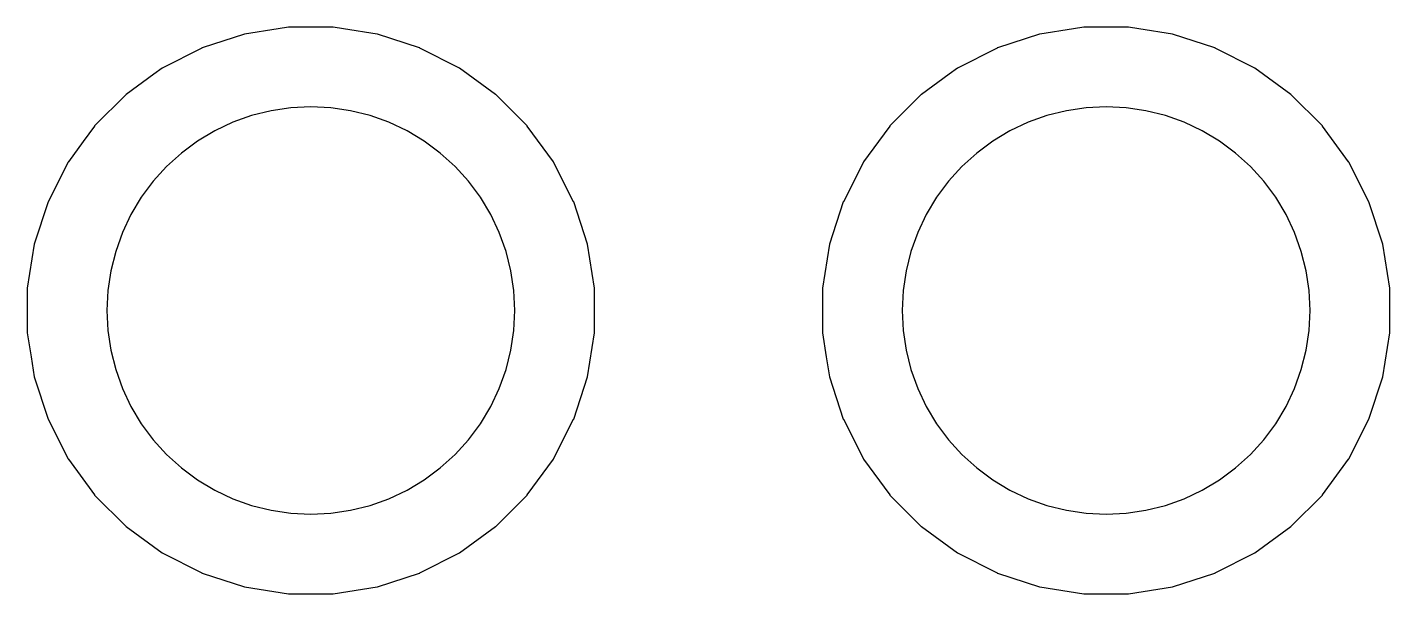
# Model space of a CAD drawing. Header units: metres. Extents: x 92.3 to 181.5, y -134.8 to -50.6.
# Drawn here: x 160.19 to 165.51, y -95.6 to -93.38 of the extents above; entities that cross this region are included whole.
import ezdxf

# ---------------------------------------------------------------- set-up
doc = ezdxf.new("R2010")
doc.units = ezdxf.units.M

msp = doc.modelspace()

# ---------------------------------------------------------------- linework, layer by layer
for points in [[(160.1945, -94.4027), (160.1945, -94.4027), (160.1945, -94.4028), (160.1945, -94.4029), (160.1945, -94.403), (160.1945, -94.403), (160.1945, -94.4031), (160.1945, -94.4032), (160.1945, -94.4033), (160.1945, -94.4034), (160.1945, -94.5766), (160.1945, -94.5767), (160.1945, -94.5768), (160.1945, -94.5769), (160.1945, -94.577), (160.1945, -94.577), (160.1945, -94.5771), (160.1945, -94.5772), (160.1945, -94.5773), (160.1946, -94.5774), (160.2093, -94.6702), (160.2217, -94.7485), (160.2217, -94.7486), (160.2217, -94.7487), (160.2217, -94.7488), (160.2217, -94.7489), (160.2217, -94.7489), (160.2218, -94.749), (160.2218, -94.7491), (160.2218, -94.7492), (160.2218, -94.7492), (160.2754, -94.914), (160.2754, -94.9141), (160.2754, -94.9142), (160.2755, -94.9143), (160.2755, -94.9144), (160.2755, -94.9144), (160.2755, -94.9144), (160.2756, -94.9145), (160.2756, -94.9146), (160.2757, -94.9147), (160.3543, -95.0691), (160.3544, -95.0691), (160.3544, -95.0692), (160.3545, -95.0693), (160.3545, -95.0694), (160.3545, -95.0694), (160.3546, -95.0695), (160.3546, -95.0696), (160.3547, -95.0696), (160.3547, -95.0697), (160.4565, -95.2099), (160.4566, -95.2099), (160.4567, -95.21), (160.4567, -95.2101), (160.4568, -95.2102), (160.4568, -95.2102), (160.4568, -95.2102), (160.4569, -95.2103), (160.457, -95.2104), (160.4571, -95.2105), (160.5795, -95.3329), (160.5796, -95.333), (160.5797, -95.3331), (160.5798, -95.3332), (160.5798, -95.3332), (160.5798, -95.3332), (160.5799, -95.3333), (160.58, -95.3333), (160.5801, -95.3334), (160.5801, -95.3335), (160.7203, -95.4353), (160.7204, -95.4353), (160.7204, -95.4354), (160.7205, -95.4354), (160.7206, -95.4355), (160.7206, -95.4355), (160.7207, -95.4355), (160.7208, -95.4356), (160.7209, -95.4356), (160.7209, -95.4357), (160.8753, -95.5143), (160.8754, -95.5144), (160.8755, -95.5144), (160.8756, -95.5145), (160.8756, -95.5145), (160.8756, -95.5145), (160.8757, -95.5145), (160.8758, -95.5146), (160.8759, -95.5146), (160.876, -95.5146), (161.0408, -95.5682), (161.0408, -95.5682), (161.0409, -95.5682), (161.041, -95.5682), (161.0411, -95.5683), (161.0411, -95.5683), (161.0412, -95.5683), (161.0413, -95.5683), (161.0414, -95.5683), (161.0415, -95.5683), (161.2126, -95.5954), (161.2127, -95.5955), (161.2128, -95.5955), (161.2129, -95.5955), (161.213, -95.5955), (161.213, -95.5955), (161.2131, -95.5955), (161.2132, -95.5955), (161.2133, -95.5955), (161.2134, -95.5955), (161.3866, -95.5955), (161.3867, -95.5955), (161.3868, -95.5955), (161.3869, -95.5955), (161.387, -95.5955), (161.387, -95.5955), (161.3871, -95.5955), (161.3872, -95.5955), (161.3873, -95.5955), (161.3874, -95.5954), (161.5585, -95.5683), (161.5586, -95.5683), (161.5587, -95.5683), (161.5588, -95.5683), (161.5589, -95.5683), (161.5589, -95.5683), (161.559, -95.5682), (161.5591, -95.5682), (161.5592, -95.5682), (161.5592, -95.5682), (161.724, -95.5146), (161.7241, -95.5146), (161.7242, -95.5146), (161.7243, -95.5145), (161.7244, -95.5145), (161.7244, -95.5145), (161.7244, -95.5145), (161.7245, -95.5144), (161.7246, -95.5144), (161.7247, -95.5143), (161.8791, -95.4357), (161.8791, -95.4356), (161.8792, -95.4356), (161.8793, -95.4355), (161.8794, -95.4355), (161.8794, -95.4355), (161.8795, -95.4354), (161.8796, -95.4354), (161.8796, -95.4353), (161.8797, -95.4353), (162.0199, -95.3335), (162.0199, -95.3334), (162.02, -95.3333), (162.0201, -95.3333), (162.0202, -95.3332), (162.0202, -95.3332), (162.0202, -95.3332), (162.0203, -95.3331), (162.0204, -95.333), (162.0205, -95.3329), (162.1429, -95.2105), (162.143, -95.2104), (162.1431, -95.2103), (162.1432, -95.2102), (162.1432, -95.2102), (162.1432, -95.2102), (162.1433, -95.2101), (162.1433, -95.21), (162.1434, -95.2099), (162.1435, -95.2099), (162.2453, -95.0697), (162.2453, -95.0696), (162.2454, -95.0696), (162.2454, -95.0695), (162.2455, -95.0694), (162.2455, -95.0694), (162.2455, -95.0693), (162.2456, -95.0692), (162.2456, -95.0691), (162.2457, -95.0691), (162.3243, -94.9147), (162.3244, -94.9146), (162.3244, -94.9145), (162.3245, -94.9144), (162.3245, -94.9144), (162.3245, -94.9144), (162.3245, -94.9143), (162.3246, -94.9142), (162.3246, -94.9141), (162.3246, -94.914), (162.3782, -94.7492), (162.3782, -94.7492), (162.3782, -94.7491), (162.3782, -94.749), (162.3783, -94.7489), (162.3783, -94.7489), (162.3783, -94.7488), (162.3783, -94.7487), (162.3783, -94.7486), (162.3783, -94.7485), (162.4054, -94.5774), (162.4055, -94.5773), (162.4055, -94.5772), (162.4055, -94.5771), (162.4055, -94.577), (162.4055, -94.577), (162.4055, -94.5769), (162.4055, -94.5768), (162.4055, -94.5767), (162.4055, -94.5766), (162.4055, -94.4034), (162.4055, -94.4033), (162.4055, -94.4032), (162.4055, -94.4031), (162.4055, -94.403), (162.4055, -94.403), (162.4055, -94.4029), (162.4055, -94.4028), (162.4055, -94.4027), (162.4054, -94.4026), (162.3783, -94.2315), (162.3783, -94.2314), (162.3783, -94.2313), (162.3783, -94.2312), (162.3783, -94.2311), (162.3783, -94.2311), (162.3782, -94.231), (162.3782, -94.2309), (162.3782, -94.2308), (162.3782, -94.2308), (162.3246, -94.066), (162.3246, -94.0659), (162.3246, -94.0658), (162.3245, -94.0657), (162.3245, -94.0656), (162.3245, -94.0656), (162.3245, -94.0656), (162.3244, -94.0655), (162.3244, -94.0654), (162.3243, -94.0653), (162.2457, -93.9109), (162.2456, -93.9109), (162.2456, -93.9108), (162.2455, -93.9107), (162.2455, -93.9106), (162.2455, -93.9106), (162.2454, -93.9105), (162.2454, -93.9104), (162.2453, -93.9104), (162.2453, -93.9103), (162.1435, -93.7701), (162.1434, -93.7701), (162.1433, -93.77), (162.1433, -93.7699), (162.1432, -93.7698), (162.1432, -93.7698), (162.1432, -93.7698), (162.1431, -93.7697), (162.143, -93.7696), (162.1429, -93.7695), (162.0205, -93.6471), (162.0204, -93.647), (162.0203, -93.6469), (162.0202, -93.6468), (162.0202, -93.6468), (162.0202, -93.6468), (162.0201, -93.6467), (162.02, -93.6467), (162.0199, -93.6466), (162.0199, -93.6465), (161.8797, -93.5447), (161.8796, -93.5447), (161.8796, -93.5446), (161.8795, -93.5446), (161.8794, -93.5445), (161.8794, -93.5445), (161.8793, -93.5445), (161.8792, -93.5444), (161.8791, -93.5444), (161.8791, -93.5443), (161.7247, -93.4657), (161.7246, -93.4656), (161.7245, -93.4656), (161.7244, -93.4655), (161.7244, -93.4655), (161.7244, -93.4655), (161.7243, -93.4655), (161.7242, -93.4654), (161.7241, -93.4654), (161.724, -93.4654), (161.5592, -93.4118), (161.5591, -93.4118), (161.5591, -93.4118), (161.559, -93.4118), (161.5588, -93.4117), (161.5587, -93.4117), (161.5586, -93.4117), (161.5586, -93.4117), (161.5585, -93.4117), (161.5585, -93.4117), (161.5585, -93.4117), (161.4271, -93.3908), (161.3874, -93.3846), (161.3873, -93.3845), (161.3872, -93.3845), (161.3871, -93.3845), (161.387, -93.3845), (161.387, -93.3845), (161.3869, -93.3845), (161.3868, -93.3845), (161.3867, -93.3845), (161.3866, -93.3845), (161.2134, -93.3845), (161.2133, -93.3845), (161.2132, -93.3845), (161.2131, -93.3845), (161.213, -93.3845), (161.213, -93.3845), (161.2129, -93.3845), (161.2128, -93.3845), (161.2127, -93.3845), (161.2126, -93.3846), (161.1729, -93.3908), (161.0415, -93.4117), (161.0414, -93.4117), (161.0413, -93.4117), (161.0412, -93.4117), (161.0411, -93.4117), (161.0411, -93.4117), (161.041, -93.4118), (161.0409, -93.4118), (161.0409, -93.4118), (161.0408, -93.4118), (160.876, -93.4654), (160.8759, -93.4654), (160.8758, -93.4654), (160.8757, -93.4655), (160.8756, -93.4655), (160.8756, -93.4655), (160.8755, -93.4655), (160.8755, -93.4656), (160.8754, -93.4656), (160.8753, -93.4657), (160.7209, -93.5443), (160.7209, -93.5444), (160.7208, -93.5444), (160.7207, -93.5445), (160.7206, -93.5445), (160.7206, -93.5445), (160.7205, -93.5446), (160.7204, -93.5446), (160.7204, -93.5447), (160.7203, -93.5447), (160.6879, -93.5683), (160.5801, -93.6465), (160.5801, -93.6466), (160.58, -93.6466), (160.5799, -93.6467), (160.5799, -93.6467), (160.5798, -93.6468), (160.5797, -93.6469), (160.5796, -93.647), (160.5795, -93.6471), (160.4571, -93.7695), (160.457, -93.7696), (160.4569, -93.7697), (160.4568, -93.7698), (160.4567, -93.7699), (160.4567, -93.7699), (160.4566, -93.77), (160.4566, -93.7701), (160.4565, -93.7701), (160.4565, -93.7701), (160.4128, -93.8303), (160.3547, -93.9103), (160.3547, -93.9104), (160.3546, -93.9104), (160.3546, -93.9105), (160.3545, -93.9106), (160.3545, -93.9106), (160.3545, -93.9107), (160.3544, -93.9108), (160.3544, -93.9109), (160.3543, -93.9109), (160.2757, -94.0653), (160.2756, -94.0654), (160.2756, -94.0655), (160.2755, -94.0655), (160.2755, -94.0656), (160.2755, -94.0656), (160.2755, -94.0657), (160.2754, -94.0658), (160.2754, -94.0659), (160.2754, -94.066), (160.2218, -94.2308), (160.2218, -94.2309), (160.2218, -94.2309), (160.2218, -94.231), (160.2217, -94.2311), (160.2217, -94.2311), (160.2217, -94.2312), (160.2217, -94.2313), (160.2217, -94.2314), (160.2217, -94.2315), (160.1946, -94.4026), (160.1945, -94.4027)], [(163.2945, -94.4027), (163.2945, -94.4027), (163.2945, -94.4028), (163.2945, -94.4029), (163.2945, -94.403), (163.2945, -94.403), (163.2945, -94.4031), (163.2945, -94.4032), (163.2945, -94.4033), (163.2945, -94.4034), (163.2945, -94.5766), (163.2945, -94.5767), (163.2945, -94.5768), (163.2945, -94.5769), (163.2945, -94.577), (163.2945, -94.577), (163.2945, -94.5771), (163.2945, -94.5772), (163.2945, -94.5773), (163.2946, -94.5774), (163.3093, -94.6702), (163.3217, -94.7485), (163.3217, -94.7486), (163.3217, -94.7487), (163.3217, -94.7488), (163.3217, -94.7489), (163.3217, -94.7489), (163.3218, -94.749), (163.3218, -94.7491), (163.3218, -94.7492), (163.3218, -94.7492), (163.3754, -94.914), (163.3754, -94.9141), (163.3754, -94.9142), (163.3755, -94.9143), (163.3755, -94.9144), (163.3755, -94.9144), (163.3755, -94.9144), (163.3756, -94.9145), (163.3756, -94.9146), (163.3757, -94.9147), (163.4543, -95.0691), (163.4544, -95.0691), (163.4544, -95.0692), (163.4545, -95.0693), (163.4545, -95.0694), (163.4545, -95.0694), (163.4546, -95.0695), (163.4546, -95.0696), (163.4547, -95.0696), (163.4547, -95.0697), (163.5565, -95.2099), (163.5566, -95.2099), (163.5567, -95.21), (163.5567, -95.2101), (163.5568, -95.2102), (163.5568, -95.2102), (163.5568, -95.2102), (163.5569, -95.2103), (163.557, -95.2104), (163.5571, -95.2105), (163.6795, -95.3329), (163.6796, -95.333), (163.6797, -95.3331), (163.6798, -95.3332), (163.6798, -95.3332), (163.6798, -95.3332), (163.6799, -95.3333), (163.68, -95.3333), (163.6801, -95.3334), (163.6801, -95.3335), (163.8203, -95.4353), (163.8204, -95.4353), (163.8204, -95.4354), (163.8205, -95.4354), (163.8206, -95.4355), (163.8206, -95.4355), (163.8207, -95.4355), (163.8208, -95.4356), (163.8209, -95.4356), (163.8209, -95.4357), (163.9753, -95.5143), (163.9754, -95.5144), (163.9755, -95.5144), (163.9756, -95.5145), (163.9756, -95.5145), (163.9756, -95.5145), (163.9757, -95.5145), (163.9758, -95.5146), (163.9759, -95.5146), (163.976, -95.5146), (164.1408, -95.5682), (164.1408, -95.5682), (164.1409, -95.5682), (164.141, -95.5682), (164.1411, -95.5683), (164.1411, -95.5683), (164.1412, -95.5683), (164.1413, -95.5683), (164.1414, -95.5683), (164.1415, -95.5683), (164.3126, -95.5954), (164.3127, -95.5955), (164.3128, -95.5955), (164.3129, -95.5955), (164.313, -95.5955), (164.313, -95.5955), (164.3131, -95.5955), (164.3132, -95.5955), (164.3133, -95.5955), (164.3134, -95.5955), (164.4866, -95.5955), (164.4867, -95.5955), (164.4868, -95.5955), (164.4869, -95.5955), (164.487, -95.5955), (164.487, -95.5955), (164.4871, -95.5955), (164.4872, -95.5955), (164.4873, -95.5955), (164.4874, -95.5954), (164.6585, -95.5683), (164.6586, -95.5683), (164.6587, -95.5683), (164.6588, -95.5683), (164.6589, -95.5683), (164.6589, -95.5683), (164.659, -95.5682), (164.6591, -95.5682), (164.6592, -95.5682), (164.6592, -95.5682), (164.824, -95.5146), (164.8241, -95.5146), (164.8242, -95.5146), (164.8243, -95.5145), (164.8244, -95.5145), (164.8244, -95.5145), (164.8244, -95.5145), (164.8245, -95.5144), (164.8246, -95.5144), (164.8247, -95.5143), (164.9791, -95.4357), (164.9791, -95.4356), (164.9792, -95.4356), (164.9793, -95.4355), (164.9794, -95.4355), (164.9794, -95.4355), (164.9795, -95.4354), (164.9796, -95.4354), (164.9796, -95.4353), (164.9797, -95.4353), (165.1199, -95.3335), (165.1199, -95.3334), (165.12, -95.3333), (165.1201, -95.3333), (165.1202, -95.3332), (165.1202, -95.3332), (165.1202, -95.3332), (165.1203, -95.3331), (165.1204, -95.333), (165.1205, -95.3329), (165.2429, -95.2105), (165.243, -95.2104), (165.2431, -95.2103), (165.2432, -95.2102), (165.2432, -95.2102), (165.2432, -95.2102), (165.2433, -95.2101), (165.2433, -95.21), (165.2434, -95.2099), (165.2435, -95.2099), (165.3453, -95.0697), (165.3453, -95.0696), (165.3454, -95.0696), (165.3454, -95.0695), (165.3455, -95.0694), (165.3455, -95.0694), (165.3455, -95.0693), (165.3456, -95.0692), (165.3456, -95.0691), (165.3457, -95.0691), (165.4243, -94.9147), (165.4244, -94.9146), (165.4244, -94.9145), (165.4245, -94.9144), (165.4245, -94.9144), (165.4245, -94.9144), (165.4245, -94.9143), (165.4246, -94.9142), (165.4246, -94.9141), (165.4246, -94.914), (165.4782, -94.7492), (165.4782, -94.7492), (165.4782, -94.7491), (165.4782, -94.749), (165.4783, -94.7489), (165.4783, -94.7489), (165.4783, -94.7488), (165.4783, -94.7487), (165.4783, -94.7486), (165.4783, -94.7485), (165.5054, -94.5774), (165.5055, -94.5773), (165.5055, -94.5772), (165.5055, -94.5771), (165.5055, -94.577), (165.5055, -94.577), (165.5055, -94.5769), (165.5055, -94.5768), (165.5055, -94.5767), (165.5055, -94.5766), (165.5055, -94.4034), (165.5055, -94.4033), (165.5055, -94.4032), (165.5055, -94.4031), (165.5055, -94.403), (165.5055, -94.403), (165.5055, -94.4029), (165.5055, -94.4028), (165.5055, -94.4027), (165.5054, -94.4026), (165.4783, -94.2315), (165.4783, -94.2314), (165.4783, -94.2313), (165.4783, -94.2312), (165.4783, -94.2311), (165.4783, -94.2311), (165.4782, -94.231), (165.4782, -94.2309), (165.4782, -94.2308), (165.4782, -94.2308), (165.4246, -94.066), (165.4246, -94.0659), (165.4246, -94.0658), (165.4245, -94.0657), (165.4245, -94.0656), (165.4245, -94.0656), (165.4245, -94.0656), (165.4244, -94.0655), (165.4244, -94.0654), (165.4243, -94.0653), (165.3457, -93.9109), (165.3456, -93.9109), (165.3456, -93.9108), (165.3455, -93.9107), (165.3455, -93.9106), (165.3455, -93.9106), (165.3454, -93.9105), (165.3454, -93.9104), (165.3453, -93.9104), (165.3453, -93.9103), (165.2435, -93.7701), (165.2434, -93.7701), (165.2433, -93.77), (165.2433, -93.7699), (165.2432, -93.7698), (165.2432, -93.7698), (165.2432, -93.7698), (165.2431, -93.7697), (165.243, -93.7696), (165.2429, -93.7695), (165.1205, -93.6471), (165.1204, -93.647), (165.1203, -93.6469), (165.1202, -93.6468), (165.1202, -93.6468), (165.1202, -93.6468), (165.1201, -93.6467), (165.12, -93.6467), (165.1199, -93.6466), (165.1199, -93.6465), (164.9797, -93.5447), (164.9796, -93.5447), (164.9796, -93.5446), (164.9795, -93.5446), (164.9794, -93.5445), (164.9794, -93.5445), (164.9793, -93.5445), (164.9792, -93.5444), (164.9791, -93.5444), (164.9791, -93.5443), (164.8247, -93.4657), (164.8246, -93.4656), (164.8245, -93.4656), (164.8244, -93.4655), (164.8244, -93.4655), (164.8244, -93.4655), (164.8243, -93.4655), (164.8242, -93.4654), (164.8241, -93.4654), (164.824, -93.4654), (164.6592, -93.4118), (164.6591, -93.4118), (164.6591, -93.4118), (164.659, -93.4118), (164.6588, -93.4117), (164.6587, -93.4117), (164.6586, -93.4117), (164.6586, -93.4117), (164.6585, -93.4117), (164.6585, -93.4117), (164.6585, -93.4117), (164.5271, -93.3908), (164.4874, -93.3846), (164.4873, -93.3845), (164.4872, -93.3845), (164.4871, -93.3845), (164.487, -93.3845), (164.487, -93.3845), (164.4869, -93.3845), (164.4868, -93.3845), (164.4867, -93.3845), (164.4866, -93.3845), (164.3134, -93.3845), (164.3133, -93.3845), (164.3132, -93.3845), (164.3131, -93.3845), (164.313, -93.3845), (164.313, -93.3845), (164.3129, -93.3845), (164.3128, -93.3845), (164.3127, -93.3845), (164.3126, -93.3846), (164.2729, -93.3908), (164.1415, -93.4117), (164.1414, -93.4117), (164.1413, -93.4117), (164.1412, -93.4117), (164.1411, -93.4117), (164.1411, -93.4117), (164.141, -93.4118), (164.1409, -93.4118), (164.1409, -93.4118), (164.1408, -93.4118), (163.976, -93.4654), (163.9759, -93.4654), (163.9758, -93.4654), (163.9757, -93.4655), (163.9756, -93.4655), (163.9756, -93.4655), (163.9755, -93.4655), (163.9755, -93.4656), (163.9754, -93.4656), (163.9753, -93.4657), (163.8209, -93.5443), (163.8209, -93.5444), (163.8208, -93.5444), (163.8207, -93.5445), (163.8206, -93.5445), (163.8206, -93.5445), (163.8205, -93.5446), (163.8204, -93.5446), (163.8204, -93.5447), (163.8203, -93.5447), (163.7879, -93.5683), (163.6801, -93.6465), (163.6801, -93.6466), (163.68, -93.6466), (163.6799, -93.6467), (163.6799, -93.6467), (163.6798, -93.6468), (163.6797, -93.6469), (163.6796, -93.647), (163.6795, -93.6471), (163.5571, -93.7695), (163.557, -93.7696), (163.5569, -93.7697), (163.5568, -93.7698), (163.5567, -93.7699), (163.5567, -93.7699), (163.5566, -93.77), (163.5566, -93.7701), (163.5565, -93.7701), (163.5565, -93.7701), (163.5128, -93.8303), (163.4547, -93.9103), (163.4547, -93.9104), (163.4546, -93.9104), (163.4546, -93.9105), (163.4545, -93.9106), (163.4545, -93.9106), (163.4545, -93.9107), (163.4544, -93.9108), (163.4544, -93.9109), (163.4543, -93.9109), (163.3757, -94.0653), (163.3756, -94.0654), (163.3756, -94.0655), (163.3755, -94.0655), (163.3755, -94.0656), (163.3755, -94.0656), (163.3755, -94.0657), (163.3754, -94.0658), (163.3754, -94.0659), (163.3754, -94.066), (163.3218, -94.2308), (163.3218, -94.2309), (163.3218, -94.2309), (163.3218, -94.231), (163.3217, -94.2311), (163.3217, -94.2311), (163.3217, -94.2312), (163.3217, -94.2313), (163.3217, -94.2314), (163.3217, -94.2315), (163.2946, -94.4026), (163.2945, -94.4027)], [(160.9958, -95.2245), (161.0692, -95.2508), (161.1449, -95.2697), (161.2221, -95.2812), (161.3, -95.285), (161.3779, -95.2812), (161.4551, -95.2697), (161.5308, -95.2508), (161.6042, -95.2245), (161.6748, -95.1911), (161.7417, -95.151), (161.8043, -95.1045), (161.8621, -95.0521), (161.9145, -94.9943), (161.961, -94.9317), (162.0011, -94.8648), (162.0345, -94.7942), (162.0608, -94.7208), (162.0797, -94.6451), (162.0912, -94.5679), (162.095, -94.49), (162.0912, -94.4121), (162.0797, -94.3349), (162.0608, -94.2592), (162.0345, -94.1858), (162.0011, -94.1152), (161.961, -94.0483), (161.9145, -93.9857), (161.8621, -93.9279), (161.8043, -93.8755), (161.7417, -93.829), (161.6748, -93.7889), (161.6042, -93.7555), (161.5308, -93.7292), (161.4551, -93.7103), (161.3779, -93.6988), (161.3, -93.695), (161.2221, -93.6988), (161.1449, -93.7103), (161.0692, -93.7292), (160.9958, -93.7555), (160.9252, -93.7889), (160.8583, -93.829), (160.7957, -93.8755), (160.7379, -93.9279), (160.6855, -93.9857), (160.639, -94.0483), (160.5989, -94.1152), (160.5655, -94.1858), (160.5392, -94.2592), (160.5203, -94.3349), (160.5088, -94.4121), (160.505, -94.49), (160.5088, -94.5679), (160.5203, -94.6451), (160.5392, -94.7208), (160.5655, -94.7942), (160.5989, -94.8648), (160.639, -94.9317), (160.6855, -94.9943), (160.7379, -95.0521), (160.7957, -95.1045), (160.8583, -95.151), (160.9252, -95.1911), (160.9958, -95.2245)], [(164.0958, -95.2245), (164.1692, -95.2508), (164.2449, -95.2697), (164.3221, -95.2812), (164.4, -95.285), (164.4779, -95.2812), (164.5551, -95.2697), (164.6308, -95.2508), (164.7042, -95.2245), (164.7748, -95.1911), (164.8417, -95.151), (164.9043, -95.1045), (164.9621, -95.0521), (165.0145, -94.9943), (165.061, -94.9317), (165.1011, -94.8648), (165.1345, -94.7942), (165.1608, -94.7208), (165.1797, -94.6451), (165.1912, -94.5679), (165.195, -94.49), (165.1912, -94.4121), (165.1797, -94.3349), (165.1608, -94.2592), (165.1345, -94.1858), (165.1011, -94.1152), (165.061, -94.0483), (165.0145, -93.9857), (164.9621, -93.9279), (164.9043, -93.8755), (164.8417, -93.829), (164.7748, -93.7889), (164.7042, -93.7555), (164.6308, -93.7292), (164.5551, -93.7103), (164.4779, -93.6988), (164.4, -93.695), (164.3221, -93.6988), (164.2449, -93.7103), (164.1692, -93.7292), (164.0958, -93.7555), (164.0252, -93.7889), (163.9583, -93.829), (163.8957, -93.8755), (163.8379, -93.9279), (163.7855, -93.9857), (163.739, -94.0483), (163.6989, -94.1152), (163.6655, -94.1858), (163.6392, -94.2592), (163.6203, -94.3349), (163.6088, -94.4121), (163.605, -94.49), (163.6088, -94.5679), (163.6203, -94.6451), (163.6392, -94.7208), (163.6655, -94.7942), (163.6989, -94.8648), (163.739, -94.9317), (163.7855, -94.9943), (163.8379, -95.0521), (163.8957, -95.1045), (163.9583, -95.151), (164.0252, -95.1911), (164.0958, -95.2245)]]:
    msp.add_lwpolyline(points)

doc.saveas('drawing.dxf')
